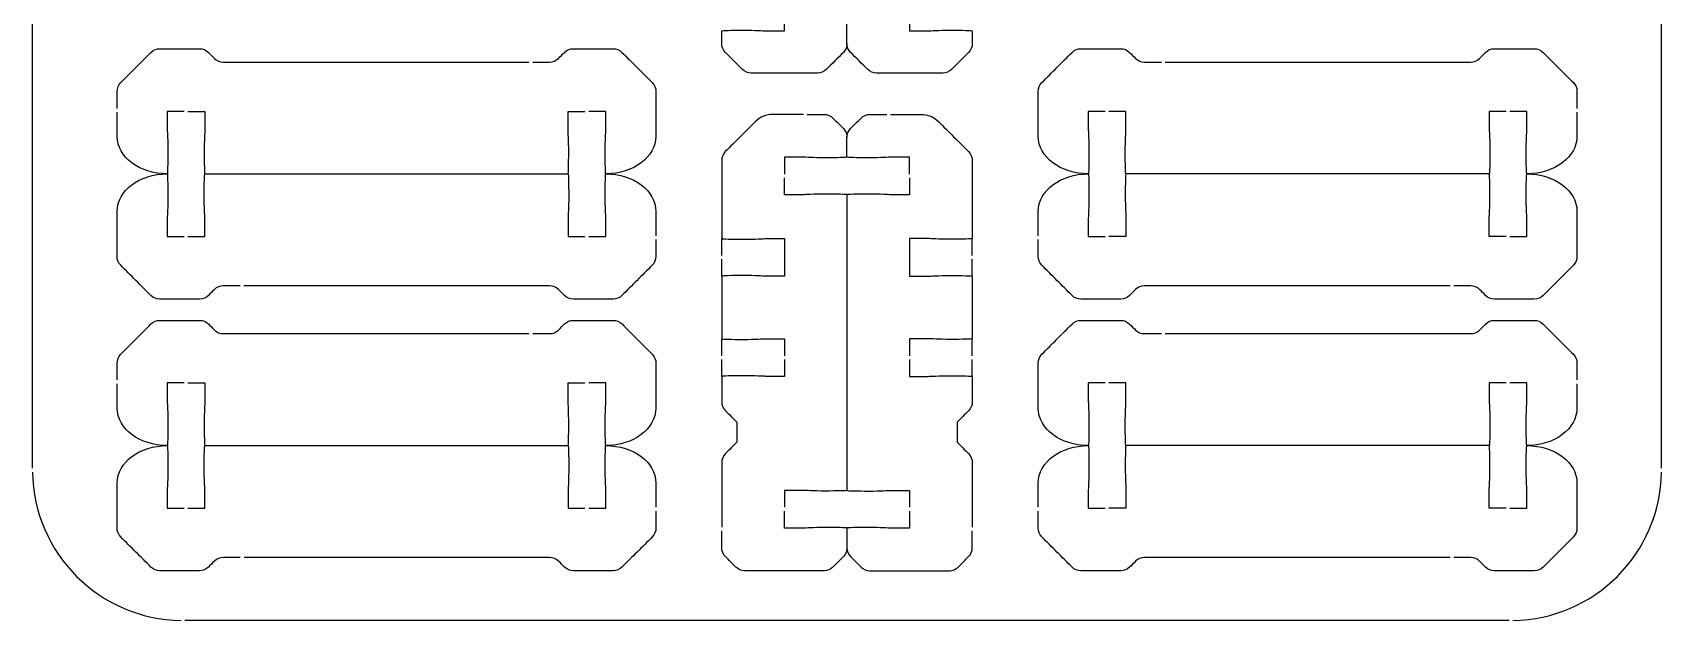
# Model space of a CAD drawing. Extents: x 0 to 400, y 230 to 450.
# Drawn here: x 135 to 265, y 230 to 276.9 of the extents above; entities that cross this region are included whole.
import ezdxf

# ---------------------------------------------------------------- set-up
doc = ezdxf.new("R2010")
doc.units = 0
doc.header["$MEASUREMENT"] = 0
doc.layers.add('DEFAULT', color=18, linetype='CONTINUOUS')

msp = doc.modelspace()

# ---------------------------------------------------------------- linework, layer by layer
at = {"layer": 'DEFAULT', "color": 1}
for points in [[(135, 242.15), (135, 437.85)], [(265, 242.15), (265, 437.85)], [(190, 259.14), (190, 260.49)], [(210, 259.14), (210, 260.49)], [(190, 257.49), (190, 258.84)], [(210, 257.49), (210, 258.84)], [(190, 251.14), (190, 252.49)], [(210, 251.14), (210, 252.49)], [(190, 249.49), (190, 250.84)], [(210, 249.49), (210, 250.84)], [(252.85, 230), (147.15, 230)]]:
    msp.add_lwpolyline(points, dxfattribs=at)
for points, knots in [([(200, 276.06), (200, 275.8), (199.89, 275.54), (199.71, 275.35), (199.26, 274.9), (198.8, 274.45), (198.35, 274), (198.16, 273.81), (197.91, 273.71), (197.65, 273.71), (195.88, 273.71), (194.12, 273.71), (192.36, 273.71), (192.09, 273.71), (191.84, 273.81), (191.65, 274), (191.2, 274.45), (190.75, 274.9), (190.3, 275.35), (190.11, 275.54), (190, 275.8), (190, 276.06), (190, 276.4), (190, 276.74), (190, 277.08), (190, 277.11), (190.78, 277.13), (191.75, 277.13), (192.72, 277.13), (193.29, 277.08), (193.5, 277.08), (194, 277.08), (194.5, 277.08), (195, 277.08), (195, 277.53), (195, 277.98), (195, 278.43)], [0, 0, 0, 0, 1, 1, 1, 6.423514, 6.423514, 6.423514, 7.423514, 7.423514, 7.423514, 22.413514, 22.413514, 22.413514, 23.413514, 23.413514, 23.413514, 28.829952, 28.829952, 28.829952, 29.829952, 29.829952, 29.829952, 32.729952, 32.729952, 32.729952, 33.729952, 33.729952, 33.729952, 34.729952, 34.729952, 34.729952, 38.979952, 38.979952, 38.979952, 42.799952, 42.799952, 42.799952, 42.799952]), ([(205, 278.43), (205, 277.98), (205, 277.53), (205, 277.08), (205.5, 277.08), (206, 277.08), (206.5, 277.08), (206.71, 277.08), (207.28, 277.13), (208.25, 277.13), (209.21, 277.13), (210, 277.11), (210, 277.08), (210, 276.74), (210, 276.4), (210, 276.06), (210, 275.8), (209.89, 275.54), (209.7, 275.35), (209.25, 274.9), (208.8, 274.45), (208.35, 274), (208.16, 273.81), (207.91, 273.71), (207.64, 273.71), (205.88, 273.71), (204.12, 273.71), (202.36, 273.71), (202.09, 273.71), (201.84, 273.81), (201.65, 274), (201.2, 274.45), (200.74, 274.9), (200.29, 275.35), (200.11, 275.54), (200, 275.8), (200, 276.06), (200, 276.85), (200, 277.64), (200, 278.43)], [0, 0, 0, 0, 3.82, 3.82, 3.82, 8.07, 8.07, 8.07, 9.07, 9.07, 9.07, 10.07, 10.07, 10.07, 12.97, 12.97, 12.97, 13.97, 13.97, 13.97, 19.40058, 19.40058, 19.40058, 20.40058, 20.40058, 20.40058, 35.39058, 35.39058, 35.39058, 36.39058, 36.39058, 36.39058, 41.82116, 41.82116, 41.82116, 42.82116, 42.82116, 42.82116, 49.54116, 49.54116, 49.54116, 49.54116]), ([(141.75, 270.89), (141.75, 271.34), (141.75, 271.79), (141.75, 272.24), (141.75, 272.5), (141.85, 272.76), (142.04, 272.95), (142.84, 273.75), (143.65, 274.56), (144.45, 275.36), (144.64, 275.55), (144.89, 275.65), (145.16, 275.65), (146.22, 275.65), (147.27, 275.65), (148.33, 275.65), (148.6, 275.65), (148.85, 275.55), (149.04, 275.36), (149.2, 275.2), (149.36, 275.04), (149.51, 274.88), (149.7, 274.69), (149.96, 274.59), (150.22, 274.59), (158.35, 274.59), (166.49, 274.59), (174.62, 274.59)], [0, 0, 0, 0, 3.82, 3.82, 3.82, 4.82, 4.82, 4.82, 14.486152, 14.486152, 14.486152, 15.486152, 15.486152, 15.486152, 24.486152, 24.486152, 24.486152, 25.486152, 25.486152, 25.486152, 27.388283, 27.388283, 27.388283, 28.388283, 28.388283, 28.388283, 97.538283, 97.538283, 97.538283, 97.538283]), ([(174.92, 274.59), (175.37, 274.59), (175.82, 274.59), (176.27, 274.59), (176.53, 274.59), (176.79, 274.69), (176.97, 274.88), (177.13, 275.04), (177.29, 275.2), (177.45, 275.36), (177.64, 275.55), (177.89, 275.65), (178.16, 275.65), (179.22, 275.65), (180.28, 275.65), (181.33, 275.65), (181.6, 275.65), (181.86, 275.55), (182.04, 275.36), (182.85, 274.56), (183.65, 273.75), (184.46, 272.95), (184.64, 272.76), (184.75, 272.5), (184.75, 272.24), (184.75, 271.17), (184.75, 269.53), (184.75, 268.65), (184.74, 267), (182.96, 265.66), (180.75, 265.66), (180.72, 265.66), (180.7, 266.44), (180.7, 267.41), (180.7, 268.37), (180.75, 268.94), (180.75, 269.15), (180.75, 269.65), (180.75, 270.15), (180.75, 270.65), (180.3, 270.65), (179.84, 270.65), (179.39, 270.65)], [0, 0, 0, 0, 3.82, 3.82, 3.82, 4.82, 4.82, 4.82, 6.729188, 6.729188, 6.729188, 7.729188, 7.729188, 7.729188, 16.739188, 16.739188, 16.739188, 17.739188, 17.739188, 17.739188, 27.412409, 27.412409, 27.412409, 28.412409, 28.412409, 28.412409, 29.412409, 29.412409, 29.412409, 30.412409, 30.412409, 30.412409, 31.412409, 31.412409, 31.412409, 32.412409, 32.412409, 32.412409, 36.662409, 36.662409, 36.662409, 40.492409, 40.492409, 40.492409, 40.492409]), ([(220.61, 270.65), (220.16, 270.65), (219.71, 270.65), (219.26, 270.65), (219.26, 270.15), (219.26, 269.65), (219.26, 269.15), (219.26, 268.94), (219.31, 268.37), (219.31, 267.41), (219.31, 266.44), (219.29, 265.66), (219.26, 265.66), (217.05, 265.66), (215.26, 267), (215.26, 268.65), (215.26, 269.53), (215.26, 271.18), (215.26, 272.24), (215.25, 272.51), (215.36, 272.76), (215.55, 272.95), (216.35, 273.75), (217.15, 274.56), (217.96, 275.36), (218.15, 275.55), (218.4, 275.65), (218.67, 275.65), (219.73, 275.65), (220.79, 275.65), (221.85, 275.65), (222.11, 275.65), (222.36, 275.55), (222.55, 275.36), (222.71, 275.2), (222.87, 275.04), (223.03, 274.88), (223.22, 274.7), (223.47, 274.59), (223.74, 274.59), (224.19, 274.59), (224.64, 274.59), (225.09, 274.59)], [0, 0, 0, 0, 3.82, 3.82, 3.82, 8.07, 8.07, 8.07, 9.07, 9.07, 9.07, 10.07, 10.07, 10.07, 11.07, 11.07, 11.07, 12.07, 12.07, 12.07, 13.07, 13.07, 13.07, 22.736152, 22.736152, 22.736152, 23.736152, 23.736152, 23.736152, 32.746152, 32.746152, 32.746152, 33.746152, 33.746152, 33.746152, 35.648283, 35.648283, 35.648283, 36.648283, 36.648283, 36.648283, 40.478283, 40.478283, 40.478283, 40.478283]), ([(225.39, 274.59), (233.52, 274.59), (241.65, 274.59), (249.78, 274.59), (250.05, 274.59), (250.3, 274.7), (250.49, 274.88), (250.65, 275.04), (250.8, 275.2), (250.96, 275.36), (251.15, 275.55), (251.4, 275.65), (251.67, 275.65), (252.73, 275.65), (253.79, 275.65), (254.84, 275.65), (255.11, 275.65), (255.37, 275.55), (255.55, 275.36), (256.36, 274.56), (257.16, 273.75), (257.97, 272.95), (258.15, 272.76), (258.26, 272.51), (258.26, 272.24), (258.26, 271.79), (258.26, 271.34), (258.26, 270.89)], [0, 0, 0, 0, 69.14, 69.14, 69.14, 70.14, 70.14, 70.14, 72.049188, 72.049188, 72.049188, 73.049188, 73.049188, 73.049188, 82.049188, 82.049188, 82.049188, 83.049188, 83.049188, 83.049188, 92.722409, 92.722409, 92.722409, 93.722409, 93.722409, 93.722409, 97.552409, 97.552409, 97.552409, 97.552409]), ([(147.09, 270.65), (146.65, 270.65), (146.2, 270.65), (145.75, 270.65), (145.75, 270.15), (145.75, 269.65), (145.75, 269.15), (145.75, 268.94), (145.8, 268.37), (145.8, 267.41), (145.8, 266.44), (145.77, 265.66), (145.75, 265.66), (143.53, 265.66), (141.75, 267), (141.75, 268.65), (141.75, 269.3), (141.75, 269.94), (141.75, 270.59)], [0, 0, 0, 0, 3.82, 3.82, 3.82, 8.07, 8.07, 8.07, 9.07, 9.07, 9.07, 10.07, 10.07, 10.07, 11.07, 11.07, 11.07, 16.55, 16.55, 16.55, 16.55]), ([(147.39, 270.65), (147.85, 270.65), (148.3, 270.65), (148.75, 270.65), (148.75, 270.15), (148.75, 269.65), (148.75, 269.15), (148.75, 268.94), (148.7, 268.37), (148.7, 267.41), (148.7, 266.44), (148.72, 265.66), (148.75, 265.66)], [0, 0, 0, 0, 3.84, 3.84, 3.84, 8.09, 8.09, 8.09, 9.09, 9.09, 9.09, 10.09, 10.09, 10.09, 10.09]), ([(177.74, 265.66), (177.77, 265.66), (177.79, 266.44), (177.79, 267.41), (177.79, 268.37), (177.74, 268.94), (177.74, 269.15), (177.74, 269.65), (177.74, 270.15), (177.74, 270.65), (178.19, 270.65), (178.64, 270.65), (179.09, 270.65)], [0, 0, 0, 0, 1, 1, 1, 2, 2, 2, 6.25, 6.25, 6.25, 10.07, 10.07, 10.07, 10.07]), ([(196.52, 270.41), (195.71, 270.41), (194.9, 270.41), (194.09, 270.41), (193.56, 270.41), (193.05, 270.2), (192.68, 269.82), (191.88, 269.02), (191.09, 268.23), (190.29, 267.44), (190.11, 267.25), (190, 266.99), (190, 266.73), (190, 264.65), (190, 262.57), (190, 260.49), (190, 260.46), (190.78, 260.44), (191.75, 260.44), (192.72, 260.44), (193.29, 260.49), (193.5, 260.49), (194, 260.49), (194.5, 260.49), (195, 260.49), (195, 259.49), (195, 258.49), (195, 257.49), (194.5, 257.49), (194, 257.49), (193.5, 257.49), (193.29, 257.49), (192.72, 257.54), (191.75, 257.54), (190.78, 257.54), (190, 257.52), (190, 257.49), (190, 255.82), (190, 254.16), (190, 252.49), (190, 252.46), (190.78, 252.44), (191.75, 252.44), (192.72, 252.44), (193.29, 252.49), (193.5, 252.49), (194, 252.49), (194.5, 252.49), (195, 252.49), (195, 252.04), (195, 251.59), (195, 251.14)], [0, 0, 0, 0, 6.89, 6.89, 6.89, 7.89, 7.89, 7.89, 17.450084, 17.450084, 17.450084, 18.450084, 18.450084, 18.450084, 36.130084, 36.130084, 36.130084, 37.130084, 37.130084, 37.130084, 38.130084, 38.130084, 38.130084, 42.380084, 42.380084, 42.380084, 50.890084, 50.890084, 50.890084, 55.140084, 55.140084, 55.140084, 56.140084, 56.140084, 56.140084, 57.140084, 57.140084, 57.140084, 71.320084, 71.320084, 71.320084, 72.320084, 72.320084, 72.320084, 73.320084, 73.320084, 73.320084, 77.570084, 77.570084, 77.570084, 81.390084, 81.390084, 81.390084, 81.390084]), ([(196.82, 270.41), (197.27, 270.41), (197.72, 270.41), (198.17, 270.41), (198.44, 270.41), (198.69, 270.3), (198.88, 270.11), (199.16, 269.84), (199.43, 269.56), (199.71, 269.28), (199.9, 269.1), (200, 268.84), (200, 268.58)], [0, 0, 0, 0, 3.82, 3.82, 3.82, 4.82, 4.82, 4.82, 8.136338, 8.136338, 8.136338, 9.136338, 9.136338, 9.136338, 9.136338]), ([(205, 265.64), (205, 266.09), (205, 266.54), (205, 266.99), (204.5, 266.99), (204, 266.99), (203.5, 266.99), (203.29, 266.99), (202.72, 266.94), (201.75, 266.94), (200.78, 266.94), (200, 266.97), (200, 266.99), (200, 267.52), (200, 268.05), (200, 268.58), (200, 268.84), (200.1, 269.1), (200.29, 269.28), (200.57, 269.56), (200.84, 269.84), (201.12, 270.11), (201.31, 270.3), (201.56, 270.41), (201.83, 270.41), (202.28, 270.41), (202.73, 270.41), (203.18, 270.41)], [0, 0, 0, 0, 3.83, 3.83, 3.83, 8.08, 8.08, 8.08, 9.08, 9.08, 9.08, 10.08, 10.08, 10.08, 14.57, 14.57, 14.57, 15.57, 15.57, 15.57, 18.886338, 18.886338, 18.886338, 19.886338, 19.886338, 19.886338, 23.716338, 23.716338, 23.716338, 23.716338]), ([(203.48, 270.41), (204.29, 270.41), (205.1, 270.41), (205.9, 270.41), (206.44, 270.41), (206.95, 270.2), (207.32, 269.82), (208.11, 269.02), (208.91, 268.23), (209.7, 267.44), (209.89, 267.25), (210, 266.99), (210, 266.73), (210, 264.65), (210, 262.57), (210, 260.49), (210, 260.46), (209.21, 260.44), (208.25, 260.44), (207.28, 260.44), (206.71, 260.49), (206.5, 260.49), (206, 260.49), (205.5, 260.49), (205, 260.49), (205, 259.49), (205, 258.49), (205, 257.49), (205.5, 257.49), (206, 257.49), (206.5, 257.49), (206.71, 257.49), (207.28, 257.54), (208.25, 257.54), (209.21, 257.54), (210, 257.52), (210, 257.49), (210, 255.82), (210, 254.16), (210, 252.49), (210, 252.46), (209.21, 252.44), (208.25, 252.44), (207.28, 252.44), (206.71, 252.49), (206.5, 252.49), (206, 252.49), (205.5, 252.49), (205, 252.49), (205, 252.04), (205, 251.59), (205, 251.14)], [0, 0, 0, 0, 6.88, 6.88, 6.88, 7.88, 7.88, 7.88, 17.440084, 17.440084, 17.440084, 18.440084, 18.440084, 18.440084, 36.120084, 36.120084, 36.120084, 37.120084, 37.120084, 37.120084, 38.120084, 38.120084, 38.120084, 42.370084, 42.370084, 42.370084, 50.880084, 50.880084, 50.880084, 55.130084, 55.130084, 55.130084, 56.130084, 56.130084, 56.130084, 57.130084, 57.130084, 57.130084, 71.310084, 71.310084, 71.310084, 72.310084, 72.310084, 72.310084, 73.310084, 73.310084, 73.310084, 77.560084, 77.560084, 77.560084, 81.380084, 81.380084, 81.380084, 81.380084]), ([(252.6, 270.65), (252.15, 270.65), (251.71, 270.65), (251.26, 270.65), (251.26, 270.15), (251.26, 269.65), (251.26, 269.15), (251.26, 268.94), (251.31, 268.37), (251.31, 267.41), (251.31, 266.44), (251.28, 265.66), (251.26, 265.66), (241.59, 265.66), (231.93, 265.66), (222.26, 265.66), (222.23, 265.66), (222.21, 266.44), (222.21, 267.41), (222.21, 268.37), (222.26, 268.94), (222.26, 269.15), (222.26, 269.65), (222.26, 270.15), (222.26, 270.65), (221.81, 270.65), (221.36, 270.65), (220.91, 270.65)], [0, 0, 0, 0, 3.82, 3.82, 3.82, 8.07, 8.07, 8.07, 9.07, 9.07, 9.07, 10.07, 10.07, 10.07, 92.26, 92.26, 92.26, 93.26, 93.26, 93.26, 94.26, 94.26, 94.26, 98.51, 98.51, 98.51, 102.35, 102.35, 102.35, 102.35]), ([(258.26, 270.59), (258.26, 269.95), (258.26, 269.3), (258.26, 268.65), (258.26, 267), (256.47, 265.66), (254.26, 265.66), (254.23, 265.66), (254.21, 266.44), (254.21, 267.41), (254.21, 268.37), (254.26, 268.94), (254.26, 269.15), (254.26, 269.65), (254.26, 270.15), (254.26, 270.65), (253.81, 270.65), (253.36, 270.65), (252.91, 270.65)], [0, 0, 0, 0, 5.49, 5.49, 5.49, 6.49, 6.49, 6.49, 7.49, 7.49, 7.49, 8.49, 8.49, 8.49, 12.74, 12.74, 12.74, 16.57, 16.57, 16.57, 16.57]), ([(200, 266.99), (200, 266.97), (199.22, 266.94), (198.25, 266.94), (197.28, 266.94), (196.71, 266.99), (196.5, 266.99), (196, 266.99), (195.5, 266.99), (195, 266.99), (195, 266.54), (195, 266.09), (195, 265.64)], [0, 0, 0, 0, 1, 1, 1, 2, 2, 2, 6.25, 6.25, 6.25, 10.08, 10.08, 10.08, 10.08]), ([(151.57, 256.72), (151.12, 256.72), (150.67, 256.72), (150.22, 256.72), (149.96, 256.72), (149.7, 256.61), (149.51, 256.43), (149.36, 256.27), (149.2, 256.11), (149.04, 255.95), (148.85, 255.76), (148.6, 255.66), (148.33, 255.66), (147.27, 255.66), (146.21, 255.66), (145.15, 255.66), (144.89, 255.66), (144.64, 255.76), (144.44, 255.95), (143.64, 256.75), (142.84, 257.56), (142.04, 258.36), (141.84, 258.55), (141.74, 258.8), (141.74, 259.07), (141.74, 260.13), (141.75, 261.78), (141.75, 262.66), (141.75, 264.31), (143.53, 265.66), (145.75, 265.66), (145.77, 265.66), (145.8, 264.87), (145.8, 263.91), (145.8, 262.94), (145.75, 262.37), (145.75, 262.16), (145.75, 261.66), (145.75, 261.16), (145.75, 260.66), (146.2, 260.66), (146.65, 260.66), (147.09, 260.66)], [0, 0, 0, 0, 3.83, 3.83, 3.83, 4.83, 4.83, 4.83, 6.73213, 6.73213, 6.73213, 7.73213, 7.73213, 7.73213, 16.74213, 16.74213, 16.74213, 17.74213, 17.74213, 17.74213, 27.408283, 27.408283, 27.408283, 28.408283, 28.408283, 28.408283, 29.408283, 29.408283, 29.408283, 30.408283, 30.408283, 30.408283, 31.408283, 31.408283, 31.408283, 32.408283, 32.408283, 32.408283, 36.658283, 36.658283, 36.658283, 40.478283, 40.478283, 40.478283, 40.478283]), ([(147.39, 260.66), (147.85, 260.66), (148.3, 260.66), (148.75, 260.66), (148.75, 261.16), (148.75, 261.66), (148.75, 262.16), (148.75, 262.37), (148.7, 262.94), (148.7, 263.91), (148.7, 264.87), (148.72, 265.66), (148.75, 265.66), (158.41, 265.66), (168.08, 265.66), (177.74, 265.66), (177.77, 265.66), (177.79, 264.87), (177.79, 263.91), (177.79, 262.94), (177.74, 262.37), (177.74, 262.16), (177.74, 261.66), (177.74, 261.16), (177.74, 260.66), (178.19, 260.66), (178.64, 260.66), (179.09, 260.66)], [0, 0, 0, 0, 3.84, 3.84, 3.84, 8.09, 8.09, 8.09, 9.09, 9.09, 9.09, 10.09, 10.09, 10.09, 92.28, 92.28, 92.28, 93.28, 93.28, 93.28, 94.28, 94.28, 94.28, 98.53, 98.53, 98.53, 102.35, 102.35, 102.35, 102.35]), ([(179.39, 260.66), (179.84, 260.66), (180.3, 260.66), (180.75, 260.66), (180.75, 261.16), (180.75, 261.66), (180.75, 262.16), (180.75, 262.37), (180.7, 262.94), (180.7, 263.91), (180.7, 264.87), (180.72, 265.66), (180.75, 265.66), (182.96, 265.66), (184.75, 264.31), (184.75, 262.66), (184.75, 262.01), (184.75, 261.37), (184.75, 260.72)], [0, 0, 0, 0, 3.83, 3.83, 3.83, 8.08, 8.08, 8.08, 9.08, 9.08, 9.08, 10.08, 10.08, 10.08, 11.08, 11.08, 11.08, 16.57, 16.57, 16.57, 16.57]), ([(200, 263.99), (200, 264.02), (199.22, 264.04), (198.25, 264.04), (197.28, 264.04), (196.71, 263.99), (196.5, 263.99), (196, 263.99), (195.5, 263.99), (195, 263.99), (195, 264.44), (195, 264.89), (195, 265.34)], [0, 0, 0, 0, 1, 1, 1, 2, 2, 2, 6.25, 6.25, 6.25, 10.08, 10.08, 10.08, 10.08]), ([(205, 265.34), (205, 264.89), (205, 264.44), (205, 263.99), (204.5, 263.99), (204, 263.99), (203.5, 263.99), (203.29, 263.99), (202.72, 264.04), (201.75, 264.04), (200.78, 264.04), (200, 264.02), (200, 263.99), (200, 256.12), (200, 248.25), (200, 240.38), (200, 240.35), (200.78, 240.33), (201.75, 240.33), (202.72, 240.33), (203.29, 240.38), (203.5, 240.38), (204, 240.38), (204.5, 240.38), (205, 240.38), (205, 239.93), (205, 239.48), (205, 239.03)], [0, 0, 0, 0, 3.83, 3.83, 3.83, 8.08, 8.08, 8.08, 9.08, 9.08, 9.08, 10.08, 10.08, 10.08, 77.02, 77.02, 77.02, 78.02, 78.02, 78.02, 79.02, 79.02, 79.02, 83.27, 83.27, 83.27, 87.1, 87.1, 87.1, 87.1]), ([(215.26, 260.72), (215.26, 261.37), (215.26, 262.01), (215.26, 262.66), (215.26, 264.31), (217.05, 265.66), (219.26, 265.66), (219.29, 265.66), (219.31, 264.87), (219.31, 263.91), (219.31, 262.94), (219.26, 262.37), (219.26, 262.16), (219.26, 261.66), (219.26, 261.16), (219.26, 260.66), (219.71, 260.66), (220.16, 260.66), (220.61, 260.66)], [0, 0, 0, 0, 5.48, 5.48, 5.48, 6.48, 6.48, 6.48, 7.48, 7.48, 7.48, 8.48, 8.48, 8.48, 12.73, 12.73, 12.73, 16.55, 16.55, 16.55, 16.55]), ([(222.26, 265.66), (222.23, 265.66), (222.21, 264.87), (222.21, 263.91), (222.21, 262.94), (222.26, 262.37), (222.26, 262.16), (222.26, 261.66), (222.26, 261.16), (222.26, 260.66), (221.81, 260.66), (221.36, 260.66), (220.91, 260.66)], [0, 0, 0, 0, 1, 1, 1, 2, 2, 2, 6.25, 6.25, 6.25, 10.09, 10.09, 10.09, 10.09]), ([(252.91, 260.66), (253.36, 260.66), (253.81, 260.66), (254.26, 260.66), (254.26, 261.16), (254.26, 261.66), (254.26, 262.16), (254.26, 262.37), (254.21, 262.94), (254.21, 263.91), (254.21, 264.87), (254.23, 265.66), (254.26, 265.66), (256.47, 265.66), (258.26, 264.31), (258.26, 262.66), (258.26, 261.78), (258.26, 260.14), (258.26, 259.07), (258.26, 258.81), (258.16, 258.55), (257.97, 258.36), (257.17, 257.56), (256.36, 256.75), (255.56, 255.95), (255.37, 255.76), (255.12, 255.66), (254.85, 255.66), (253.79, 255.66), (252.73, 255.66), (251.67, 255.66), (251.4, 255.66), (251.15, 255.76), (250.96, 255.95), (250.8, 256.11), (250.65, 256.27), (250.49, 256.43), (250.3, 256.62), (250.05, 256.72), (249.78, 256.72), (249.33, 256.72), (248.88, 256.72), (248.43, 256.72)], [0, 0, 0, 0, 3.83, 3.83, 3.83, 8.08, 8.08, 8.08, 9.08, 9.08, 9.08, 10.08, 10.08, 10.08, 11.08, 11.08, 11.08, 12.08, 12.08, 12.08, 13.08, 13.08, 13.08, 22.753221, 22.753221, 22.753221, 23.753221, 23.753221, 23.753221, 32.763221, 32.763221, 32.763221, 33.763221, 33.763221, 33.763221, 35.672409, 35.672409, 35.672409, 36.672409, 36.672409, 36.672409, 40.492409, 40.492409, 40.492409, 40.492409]), ([(252.6, 260.66), (252.15, 260.66), (251.71, 260.66), (251.26, 260.66), (251.26, 261.16), (251.26, 261.66), (251.26, 262.16), (251.26, 262.37), (251.31, 262.94), (251.31, 263.91), (251.31, 264.87), (251.28, 265.66), (251.26, 265.66)], [0, 0, 0, 0, 3.82, 3.82, 3.82, 8.07, 8.07, 8.07, 9.07, 9.07, 9.07, 10.07, 10.07, 10.07, 10.07]), ([(184.75, 260.42), (184.75, 259.97), (184.75, 259.52), (184.75, 259.07), (184.75, 258.8), (184.64, 258.55), (184.45, 258.36), (183.65, 257.56), (182.84, 256.75), (182.04, 255.95), (181.85, 255.76), (181.6, 255.66), (181.33, 255.66), (180.27, 255.66), (179.21, 255.66), (178.16, 255.66), (177.89, 255.66), (177.64, 255.76), (177.45, 255.95), (177.29, 256.11), (177.13, 256.27), (176.97, 256.43), (176.79, 256.61), (176.53, 256.72), (176.27, 256.72), (168.14, 256.72), (160, 256.72), (151.87, 256.72)], [0, 0, 0, 0, 3.83, 3.83, 3.83, 4.83, 4.83, 4.83, 14.503221, 14.503221, 14.503221, 15.503221, 15.503221, 15.503221, 24.503221, 24.503221, 24.503221, 25.503221, 25.503221, 25.503221, 27.412409, 27.412409, 27.412409, 28.412409, 28.412409, 28.412409, 97.552409, 97.552409, 97.552409, 97.552409]), ([(248.13, 256.72), (240, 256.72), (231.87, 256.72), (223.74, 256.72), (223.47, 256.72), (223.22, 256.62), (223.03, 256.43), (222.87, 256.27), (222.71, 256.11), (222.55, 255.95), (222.36, 255.76), (222.11, 255.66), (221.85, 255.66), (220.79, 255.66), (219.73, 255.66), (218.67, 255.66), (218.41, 255.66), (218.15, 255.76), (217.96, 255.95), (217.16, 256.75), (216.35, 257.56), (215.55, 258.36), (215.36, 258.55), (215.26, 258.81), (215.26, 259.07), (215.26, 259.52), (215.26, 259.97), (215.26, 260.42)], [0, 0, 0, 0, 69.15, 69.15, 69.15, 70.15, 70.15, 70.15, 72.05213, 72.05213, 72.05213, 73.05213, 73.05213, 73.05213, 82.05213, 82.05213, 82.05213, 83.05213, 83.05213, 83.05213, 92.718283, 92.718283, 92.718283, 93.718283, 93.718283, 93.718283, 97.538283, 97.538283, 97.538283, 97.538283]), ([(141.75, 249.2), (141.75, 249.65), (141.75, 250.09), (141.75, 250.54), (141.75, 250.81), (141.85, 251.06), (142.04, 251.25), (142.84, 252.06), (143.65, 252.86), (144.45, 253.67), (144.64, 253.85), (144.89, 253.96), (145.16, 253.96), (146.22, 253.96), (147.28, 253.96), (148.33, 253.96), (148.6, 253.96), (148.85, 253.85), (149.04, 253.67), (149.2, 253.51), (149.36, 253.35), (149.52, 253.19), (149.71, 253), (149.96, 252.9), (150.23, 252.9), (158.36, 252.9), (166.49, 252.9), (174.62, 252.9)], [0, 0, 0, 0, 3.82, 3.82, 3.82, 4.82, 4.82, 4.82, 14.486152, 14.486152, 14.486152, 15.486152, 15.486152, 15.486152, 24.486152, 24.486152, 24.486152, 25.486152, 25.486152, 25.486152, 27.388283, 27.388283, 27.388283, 28.388283, 28.388283, 28.388283, 97.538283, 97.538283, 97.538283, 97.538283]), ([(174.92, 252.9), (175.37, 252.9), (175.82, 252.9), (176.27, 252.9), (176.54, 252.9), (176.79, 253), (176.98, 253.19), (177.14, 253.35), (177.29, 253.51), (177.45, 253.67), (177.64, 253.85), (177.89, 253.96), (178.16, 253.96), (179.22, 253.96), (180.28, 253.96), (181.34, 253.96), (181.6, 253.96), (181.86, 253.85), (182.05, 253.67), (182.85, 252.86), (183.65, 252.06), (184.46, 251.25), (184.65, 251.06), (184.75, 250.81), (184.75, 250.54), (184.75, 249.48), (184.75, 247.83), (184.75, 246.96), (184.74, 245.3), (182.96, 243.96), (180.75, 243.96), (180.72, 243.96), (180.7, 244.74), (180.7, 245.71), (180.7, 246.68), (180.75, 247.25), (180.75, 247.46), (180.75, 247.96), (180.75, 248.46), (180.75, 248.96), (180.3, 248.96), (179.85, 248.96), (179.4, 248.96)], [0, 0, 0, 0, 3.82, 3.82, 3.82, 4.82, 4.82, 4.82, 6.729188, 6.729188, 6.729188, 7.729188, 7.729188, 7.729188, 16.739188, 16.739188, 16.739188, 17.739188, 17.739188, 17.739188, 27.412409, 27.412409, 27.412409, 28.412409, 28.412409, 28.412409, 29.412409, 29.412409, 29.412409, 30.412409, 30.412409, 30.412409, 31.412409, 31.412409, 31.412409, 32.412409, 32.412409, 32.412409, 36.662409, 36.662409, 36.662409, 40.492409, 40.492409, 40.492409, 40.492409]), ([(220.61, 248.96), (220.16, 248.96), (219.71, 248.96), (219.26, 248.96), (219.26, 248.46), (219.26, 247.96), (219.26, 247.46), (219.26, 247.25), (219.31, 246.68), (219.31, 245.71), (219.31, 244.74), (219.29, 243.96), (219.26, 243.96), (217.05, 243.96), (215.26, 245.3), (215.26, 246.96), (215.26, 247.84), (215.26, 249.48), (215.26, 250.55), (215.25, 250.81), (215.36, 251.06), (215.55, 251.25), (216.35, 252.06), (217.15, 252.86), (217.96, 253.66), (218.15, 253.86), (218.4, 253.96), (218.67, 253.96), (219.73, 253.96), (220.79, 253.96), (221.85, 253.96), (222.11, 253.96), (222.36, 253.86), (222.55, 253.66), (222.71, 253.51), (222.87, 253.35), (223.03, 253.19), (223.22, 253), (223.47, 252.9), (223.74, 252.9), (224.19, 252.9), (224.64, 252.9), (225.09, 252.9)], [0, 0, 0, 0, 3.82, 3.82, 3.82, 8.07, 8.07, 8.07, 9.07, 9.07, 9.07, 10.07, 10.07, 10.07, 11.07, 11.07, 11.07, 12.07, 12.07, 12.07, 13.07, 13.07, 13.07, 22.736152, 22.736152, 22.736152, 23.736152, 23.736152, 23.736152, 32.746152, 32.746152, 32.746152, 33.746152, 33.746152, 33.746152, 35.648283, 35.648283, 35.648283, 36.648283, 36.648283, 36.648283, 40.478283, 40.478283, 40.478283, 40.478283]), ([(225.39, 252.9), (233.52, 252.9), (241.65, 252.9), (249.78, 252.9), (250.05, 252.9), (250.3, 253), (250.49, 253.19), (250.65, 253.35), (250.8, 253.51), (250.96, 253.66), (251.15, 253.86), (251.4, 253.96), (251.67, 253.96), (252.73, 253.96), (253.79, 253.96), (254.84, 253.96), (255.11, 253.96), (255.37, 253.86), (255.55, 253.66), (256.36, 252.86), (257.16, 252.06), (257.97, 251.25), (258.15, 251.06), (258.26, 250.81), (258.26, 250.55), (258.26, 250.1), (258.26, 249.65), (258.26, 249.2)], [0, 0, 0, 0, 69.14, 69.14, 69.14, 70.14, 70.14, 70.14, 72.049188, 72.049188, 72.049188, 73.049188, 73.049188, 73.049188, 82.049188, 82.049188, 82.049188, 83.049188, 83.049188, 83.049188, 92.722409, 92.722409, 92.722409, 93.722409, 93.722409, 93.722409, 97.552409, 97.552409, 97.552409, 97.552409]), ([(195, 250.84), (195, 250.39), (195, 249.94), (195, 249.49), (194.5, 249.49), (194, 249.49), (193.5, 249.49), (193.29, 249.49), (192.72, 249.54), (191.75, 249.54), (190.78, 249.54), (190, 249.51), (190, 249.49), (190, 248.81), (190, 248.13), (190, 247.45), (190, 247.18), (190.11, 246.93), (190.3, 246.74), (190.6, 246.44), (190.9, 246.14), (191.2, 245.84), (191.2, 245.3), (191.2, 244.76), (191.2, 244.22), (190.9, 243.92), (190.6, 243.62), (190.3, 243.32), (190.11, 243.13), (190, 242.87), (190, 242.61), (190, 240.89), (190, 239.16), (190, 237.44)], [0, 0, 0, 0, 3.84, 3.84, 3.84, 8.09, 8.09, 8.09, 9.09, 9.09, 9.09, 10.09, 10.09, 10.09, 15.87, 15.87, 15.87, 16.87, 16.87, 16.87, 20.490387, 20.490387, 20.490387, 25.070387, 25.070387, 25.070387, 28.697851, 28.697851, 28.697851, 29.697851, 29.697851, 29.697851, 44.347851, 44.347851, 44.347851, 44.347851]), ([(205, 250.84), (205, 250.39), (205, 249.94), (205, 249.49), (205.5, 249.49), (206, 249.49), (206.5, 249.49), (206.71, 249.49), (207.28, 249.54), (208.25, 249.54), (209.21, 249.54), (210, 249.51), (210, 249.49), (210, 248.81), (210, 248.13), (210, 247.45), (210, 247.18), (209.89, 246.93), (209.7, 246.74), (209.4, 246.44), (209.1, 246.14), (208.8, 245.84), (208.8, 245.3), (208.8, 244.76), (208.8, 244.22), (209.1, 243.92), (209.4, 243.62), (209.7, 243.32), (209.89, 243.13), (210, 242.87), (210, 242.61), (210, 240.89), (210, 239.16), (210, 237.44)], [0, 0, 0, 0, 3.84, 3.84, 3.84, 8.09, 8.09, 8.09, 9.09, 9.09, 9.09, 10.09, 10.09, 10.09, 15.87, 15.87, 15.87, 16.87, 16.87, 16.87, 20.490387, 20.490387, 20.490387, 25.070387, 25.070387, 25.070387, 28.697851, 28.697851, 28.697851, 29.697851, 29.697851, 29.697851, 44.347851, 44.347851, 44.347851, 44.347851]), ([(147.1, 248.96), (146.65, 248.96), (146.2, 248.96), (145.75, 248.96), (145.75, 248.46), (145.75, 247.96), (145.75, 247.46), (145.75, 247.25), (145.8, 246.68), (145.8, 245.71), (145.8, 244.74), (145.78, 243.96), (145.75, 243.96), (143.54, 243.96), (141.75, 245.3), (141.75, 246.96), (141.75, 247.6), (141.75, 248.25), (141.75, 248.89)], [0, 0, 0, 0, 3.82, 3.82, 3.82, 8.07, 8.07, 8.07, 9.07, 9.07, 9.07, 10.07, 10.07, 10.07, 11.07, 11.07, 11.07, 16.55, 16.55, 16.55, 16.55]), ([(147.4, 248.96), (147.85, 248.96), (148.3, 248.96), (148.75, 248.96), (148.75, 248.46), (148.75, 247.96), (148.75, 247.46), (148.75, 247.25), (148.7, 246.68), (148.7, 245.71), (148.7, 244.74), (148.72, 243.96), (148.75, 243.96)], [0, 0, 0, 0, 3.84, 3.84, 3.84, 8.09, 8.09, 8.09, 9.09, 9.09, 9.09, 10.09, 10.09, 10.09, 10.09]), ([(177.75, 243.96), (177.77, 243.96), (177.79, 244.74), (177.79, 245.71), (177.79, 246.68), (177.75, 247.25), (177.75, 247.46), (177.75, 247.96), (177.75, 248.46), (177.75, 248.96), (178.19, 248.96), (178.64, 248.96), (179.09, 248.96)], [0, 0, 0, 0, 1, 1, 1, 2, 2, 2, 6.25, 6.25, 6.25, 10.07, 10.07, 10.07, 10.07]), ([(252.6, 248.96), (252.15, 248.96), (251.71, 248.96), (251.26, 248.96), (251.26, 248.46), (251.26, 247.96), (251.26, 247.46), (251.26, 247.25), (251.31, 246.68), (251.31, 245.71), (251.31, 244.74), (251.28, 243.96), (251.26, 243.96), (241.59, 243.96), (231.93, 243.96), (222.26, 243.96), (222.23, 243.96), (222.21, 244.74), (222.21, 245.71), (222.21, 246.68), (222.26, 247.25), (222.26, 247.46), (222.26, 247.96), (222.26, 248.46), (222.26, 248.96), (221.81, 248.96), (221.36, 248.96), (220.91, 248.96)], [0, 0, 0, 0, 3.82, 3.82, 3.82, 8.07, 8.07, 8.07, 9.07, 9.07, 9.07, 10.07, 10.07, 10.07, 92.26, 92.26, 92.26, 93.26, 93.26, 93.26, 94.26, 94.26, 94.26, 98.51, 98.51, 98.51, 102.35, 102.35, 102.35, 102.35]), ([(258.26, 248.9), (258.26, 248.25), (258.26, 247.6), (258.26, 246.96), (258.26, 245.3), (256.47, 243.96), (254.26, 243.96), (254.23, 243.96), (254.21, 244.74), (254.21, 245.71), (254.21, 246.68), (254.26, 247.25), (254.26, 247.46), (254.26, 247.96), (254.26, 248.46), (254.26, 248.96), (253.81, 248.96), (253.36, 248.96), (252.91, 248.96)], [0, 0, 0, 0, 5.49, 5.49, 5.49, 6.49, 6.49, 6.49, 7.49, 7.49, 7.49, 8.49, 8.49, 8.49, 12.74, 12.74, 12.74, 16.57, 16.57, 16.57, 16.57]), ([(151.58, 235.03), (151.13, 235.03), (150.68, 235.03), (150.23, 235.03), (149.96, 235.03), (149.71, 234.92), (149.52, 234.73), (149.36, 234.57), (149.2, 234.42), (149.04, 234.26), (148.85, 234.07), (148.6, 233.96), (148.33, 233.96), (147.27, 233.96), (146.22, 233.96), (145.16, 233.96), (144.89, 233.96), (144.64, 234.07), (144.45, 234.26), (143.64, 235.06), (142.84, 235.86), (142.04, 236.67), (141.85, 236.86), (141.74, 237.11), (141.74, 237.37), (141.74, 238.44), (141.75, 240.08), (141.75, 240.96), (141.75, 242.62), (143.54, 243.96), (145.75, 243.96), (145.78, 243.96), (145.8, 243.18), (145.8, 242.21), (145.8, 241.24), (145.75, 240.67), (145.75, 240.46), (145.75, 239.96), (145.75, 239.46), (145.75, 238.96), (146.2, 238.96), (146.65, 238.96), (147.1, 238.96)], [0, 0, 0, 0, 3.83, 3.83, 3.83, 4.83, 4.83, 4.83, 6.73213, 6.73213, 6.73213, 7.73213, 7.73213, 7.73213, 16.74213, 16.74213, 16.74213, 17.74213, 17.74213, 17.74213, 27.408283, 27.408283, 27.408283, 28.408283, 28.408283, 28.408283, 29.408283, 29.408283, 29.408283, 30.408283, 30.408283, 30.408283, 31.408283, 31.408283, 31.408283, 32.408283, 32.408283, 32.408283, 36.658283, 36.658283, 36.658283, 40.478283, 40.478283, 40.478283, 40.478283]), ([(147.4, 238.96), (147.85, 238.96), (148.3, 238.96), (148.75, 238.96), (148.75, 239.46), (148.75, 239.96), (148.75, 240.46), (148.75, 240.67), (148.7, 241.24), (148.7, 242.21), (148.7, 243.18), (148.72, 243.96), (148.75, 243.96), (158.42, 243.96), (168.08, 243.96), (177.75, 243.96), (177.77, 243.96), (177.79, 243.18), (177.79, 242.21), (177.79, 241.24), (177.75, 240.67), (177.75, 240.46), (177.75, 239.96), (177.75, 239.46), (177.75, 238.96), (178.19, 238.96), (178.64, 238.96), (179.09, 238.96)], [0, 0, 0, 0, 3.84, 3.84, 3.84, 8.09, 8.09, 8.09, 9.09, 9.09, 9.09, 10.09, 10.09, 10.09, 92.28, 92.28, 92.28, 93.28, 93.28, 93.28, 94.28, 94.28, 94.28, 98.53, 98.53, 98.53, 102.35, 102.35, 102.35, 102.35]), ([(179.4, 238.96), (179.85, 238.96), (180.3, 238.96), (180.75, 238.96), (180.75, 239.46), (180.75, 239.96), (180.75, 240.46), (180.75, 240.67), (180.7, 241.24), (180.7, 242.21), (180.7, 243.18), (180.72, 243.96), (180.75, 243.96), (182.96, 243.96), (184.75, 242.62), (184.75, 240.96), (184.75, 240.32), (184.75, 239.67), (184.75, 239.03)], [0, 0, 0, 0, 3.83, 3.83, 3.83, 8.08, 8.08, 8.08, 9.08, 9.08, 9.08, 10.08, 10.08, 10.08, 11.08, 11.08, 11.08, 16.57, 16.57, 16.57, 16.57]), ([(215.26, 239.03), (215.26, 239.67), (215.26, 240.32), (215.26, 240.96), (215.26, 242.62), (217.05, 243.96), (219.26, 243.96), (219.29, 243.96), (219.31, 243.18), (219.31, 242.21), (219.31, 241.24), (219.26, 240.67), (219.26, 240.46), (219.26, 239.96), (219.26, 239.46), (219.26, 238.96), (219.71, 238.96), (220.16, 238.96), (220.61, 238.96)], [0, 0, 0, 0, 5.48, 5.48, 5.48, 6.48, 6.48, 6.48, 7.48, 7.48, 7.48, 8.48, 8.48, 8.48, 12.73, 12.73, 12.73, 16.55, 16.55, 16.55, 16.55]), ([(222.26, 243.96), (222.23, 243.96), (222.21, 243.18), (222.21, 242.21), (222.21, 241.24), (222.26, 240.67), (222.26, 240.46), (222.26, 239.96), (222.26, 239.46), (222.26, 238.96), (221.81, 238.96), (221.36, 238.96), (220.91, 238.96)], [0, 0, 0, 0, 1, 1, 1, 2, 2, 2, 6.25, 6.25, 6.25, 10.09, 10.09, 10.09, 10.09]), ([(252.91, 238.96), (253.36, 238.96), (253.81, 238.96), (254.26, 238.96), (254.26, 239.46), (254.26, 239.96), (254.26, 240.46), (254.26, 240.67), (254.21, 241.24), (254.21, 242.21), (254.21, 243.18), (254.23, 243.96), (254.26, 243.96), (256.47, 243.96), (258.26, 242.62), (258.26, 240.96), (258.26, 240.09), (258.26, 238.44), (258.26, 237.38), (258.26, 237.11), (258.16, 236.86), (257.97, 236.67), (257.17, 235.86), (256.36, 235.06), (255.56, 234.25), (255.37, 234.07), (255.12, 233.96), (254.85, 233.96), (253.79, 233.96), (252.73, 233.96), (251.67, 233.96), (251.4, 233.96), (251.15, 234.07), (250.96, 234.25), (250.8, 234.41), (250.65, 234.57), (250.49, 234.73), (250.3, 234.92), (250.05, 235.02), (249.78, 235.02), (249.33, 235.02), (248.88, 235.02), (248.43, 235.02)], [0, 0, 0, 0, 3.83, 3.83, 3.83, 8.08, 8.08, 8.08, 9.08, 9.08, 9.08, 10.08, 10.08, 10.08, 11.08, 11.08, 11.08, 12.08, 12.08, 12.08, 13.08, 13.08, 13.08, 22.753221, 22.753221, 22.753221, 23.753221, 23.753221, 23.753221, 32.763221, 32.763221, 32.763221, 33.763221, 33.763221, 33.763221, 35.672409, 35.672409, 35.672409, 36.672409, 36.672409, 36.672409, 40.492409, 40.492409, 40.492409, 40.492409]), ([(252.6, 238.96), (252.15, 238.96), (251.71, 238.96), (251.26, 238.96), (251.26, 239.46), (251.26, 239.96), (251.26, 240.46), (251.26, 240.67), (251.31, 241.24), (251.31, 242.21), (251.31, 243.18), (251.28, 243.96), (251.26, 243.96)], [0, 0, 0, 0, 3.82, 3.82, 3.82, 8.07, 8.07, 8.07, 9.07, 9.07, 9.07, 10.07, 10.07, 10.07, 10.07]), ([(200, 240.38), (200, 240.35), (199.22, 240.33), (198.25, 240.33), (197.28, 240.33), (196.71, 240.38), (196.5, 240.38), (196, 240.38), (195.5, 240.38), (195, 240.38), (195, 239.93), (195, 239.48), (195, 239.03)], [0, 0, 0, 0, 1, 1, 1, 2, 2, 2, 6.25, 6.25, 6.25, 10.08, 10.08, 10.08, 10.08]), ([(184.75, 238.73), (184.75, 238.28), (184.75, 237.83), (184.75, 237.37), (184.75, 237.11), (184.64, 236.86), (184.46, 236.67), (183.65, 235.86), (182.85, 235.06), (182.04, 234.26), (181.86, 234.07), (181.6, 233.96), (181.33, 233.96), (180.27, 233.96), (179.22, 233.96), (178.16, 233.96), (177.89, 233.96), (177.64, 234.07), (177.45, 234.26), (177.29, 234.42), (177.14, 234.57), (176.98, 234.73), (176.79, 234.92), (176.54, 235.03), (176.27, 235.03), (168.14, 235.03), (160.01, 235.03), (151.88, 235.03)], [0, 0, 0, 0, 3.83, 3.83, 3.83, 4.83, 4.83, 4.83, 14.503221, 14.503221, 14.503221, 15.503221, 15.503221, 15.503221, 24.503221, 24.503221, 24.503221, 25.503221, 25.503221, 25.503221, 27.412409, 27.412409, 27.412409, 28.412409, 28.412409, 28.412409, 97.552409, 97.552409, 97.552409, 97.552409]), ([(200, 237.37), (200, 237.4), (199.22, 237.42), (198.25, 237.42), (197.28, 237.42), (196.71, 237.37), (196.5, 237.37), (196, 237.37), (195.5, 237.37), (195, 237.37), (195, 237.83), (195, 238.28), (195, 238.73)], [0, 0, 0, 0, 1, 1, 1, 2, 2, 2, 6.25, 6.25, 6.25, 10.08, 10.08, 10.08, 10.08]), ([(205, 238.73), (205, 238.28), (205, 237.83), (205, 237.37), (204.5, 237.37), (204, 237.37), (203.5, 237.37), (203.29, 237.37), (202.72, 237.42), (201.75, 237.42), (200.78, 237.42), (200, 237.4), (200, 237.37), (200, 236.85), (200, 236.32), (200, 235.79), (200, 235.53), (200.1, 235.27), (200.29, 235.09), (200.57, 234.81), (200.84, 234.53), (201.12, 234.26), (201.31, 234.07), (201.56, 233.96), (201.83, 233.96), (203.94, 233.96), (206.05, 233.96), (208.17, 233.96), (208.43, 233.96), (208.68, 234.07), (208.88, 234.26), (209.15, 234.53), (209.43, 234.81), (209.7, 235.09), (209.89, 235.27), (210, 235.53), (210, 235.79), (210, 236.24), (210, 236.69), (210, 237.14)], [0, 0, 0, 0, 3.83, 3.83, 3.83, 8.08, 8.08, 8.08, 9.08, 9.08, 9.08, 10.08, 10.08, 10.08, 14.56, 14.56, 14.56, 15.56, 15.56, 15.56, 18.876338, 18.876338, 18.876338, 19.876338, 19.876338, 19.876338, 37.846338, 37.846338, 37.846338, 38.846338, 38.846338, 38.846338, 42.162677, 42.162677, 42.162677, 43.162677, 43.162677, 43.162677, 46.982677, 46.982677, 46.982677, 46.982677]), ([(248.13, 235.02), (240, 235.02), (231.87, 235.02), (223.74, 235.02), (223.47, 235.02), (223.22, 234.92), (223.03, 234.73), (222.87, 234.57), (222.71, 234.41), (222.55, 234.25), (222.36, 234.07), (222.11, 233.96), (221.85, 233.96), (220.79, 233.96), (219.73, 233.96), (218.67, 233.96), (218.41, 233.96), (218.15, 234.07), (217.96, 234.25), (217.16, 235.06), (216.35, 235.86), (215.55, 236.67), (215.36, 236.86), (215.26, 237.11), (215.26, 237.38), (215.26, 237.83), (215.26, 238.28), (215.26, 238.72)], [0, 0, 0, 0, 69.15, 69.15, 69.15, 70.15, 70.15, 70.15, 72.05213, 72.05213, 72.05213, 73.05213, 73.05213, 73.05213, 82.05213, 82.05213, 82.05213, 83.05213, 83.05213, 83.05213, 92.718283, 92.718283, 92.718283, 93.718283, 93.718283, 93.718283, 97.538283, 97.538283, 97.538283, 97.538283]), ([(200, 235.79), (200, 235.53), (199.9, 235.27), (199.71, 235.09), (199.43, 234.81), (199.16, 234.53), (198.88, 234.26), (198.69, 234.07), (198.44, 233.96), (198.17, 233.96), (196.06, 233.96), (193.95, 233.96), (191.83, 233.96), (191.57, 233.96), (191.31, 234.07), (191.12, 234.26), (190.85, 234.53), (190.57, 234.81), (190.3, 235.09), (190.11, 235.27), (190, 235.53), (190, 235.79), (190, 236.24), (190, 236.69), (190, 237.14)], [0, 0, 0, 0, 1, 1, 1, 4.316338, 4.316338, 4.316338, 5.316338, 5.316338, 5.316338, 23.286338, 23.286338, 23.286338, 24.286338, 24.286338, 24.286338, 27.602677, 27.602677, 27.602677, 28.602677, 28.602677, 28.602677, 32.422677, 32.422677, 32.422677, 32.422677])]:
    msp.add_open_spline(points, degree=3, knots=knots, dxfattribs=at)
for points in [[(135, 241.85), (135.08, 235.34), (140.34, 230.08), (146.85, 230)], [(253.15, 230), (259.66, 230.08), (264.92, 235.34), (265, 241.85)]]:
    msp.add_open_spline(points, degree=3, dxfattribs=at)

doc.saveas('drawing.dxf')
